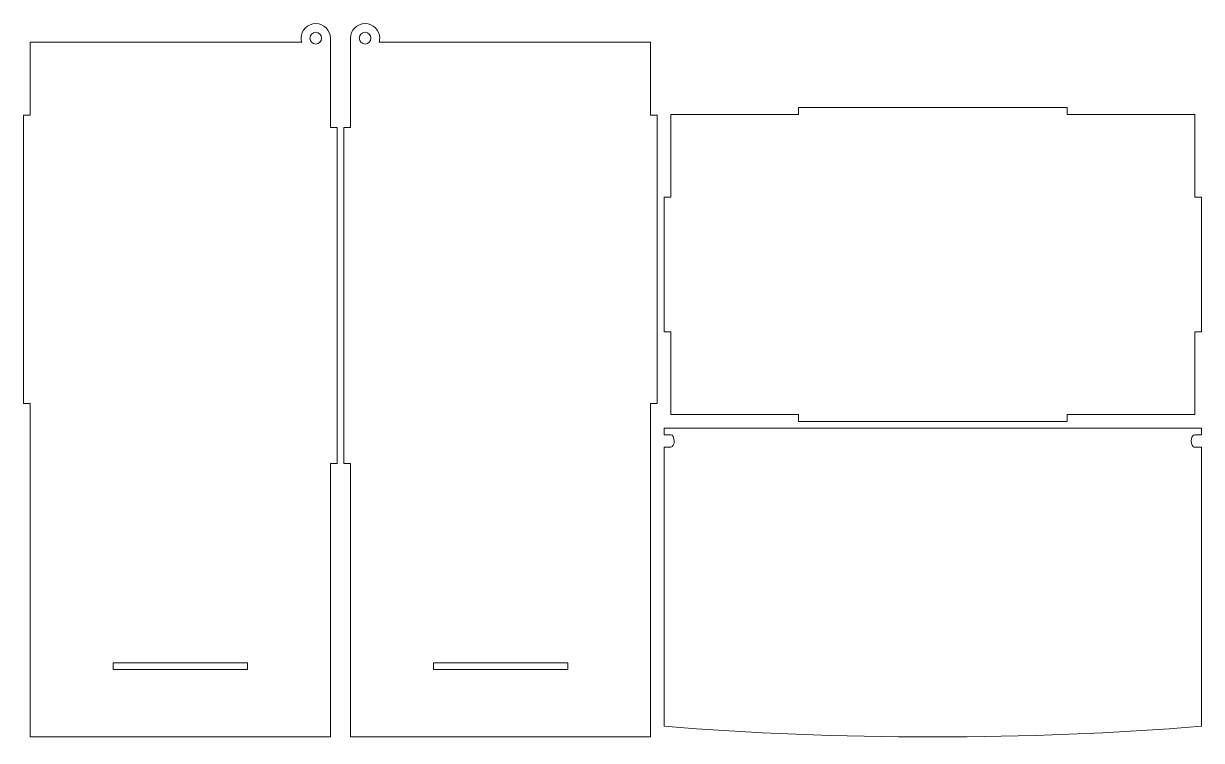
# Model space of a CAD drawing. Header units: millimetres. Extents: x -1461 to 1461, y -777 to 775.
# Drawn here: x 935 to 1461, y -777 to -457 of the extents above; entities that cross this region are included whole.
import ezdxf

# ---------------------------------------------------------------- set-up
doc = ezdxf.new("R2010")
doc.units = ezdxf.units.MM
doc.header["$MEASUREMENT"] = 0
doc.layers.add('Camada 1', color=7, linetype='Continuous')

msp = doc.modelspace()

# ---------------------------------------------------------------- linework, layer by layer
at = {"layer": 'Camada 1', "color": 250, "lineweight": 20}
for points, knots in [([(1071.8605, -775.1065), (1071.8605, -775.1065), (1071.8605, -653.1065), (1071.8605, -653.1065), (1071.8605, -653.1065), (1071.8605, -653.1065), (1074.8605, -653.1065), (1074.8605, -653.1065), (1074.8605, -653.1065), (1074.8605, -653.1065), (1074.8605, -503.1065), (1074.8605, -503.1065), (1074.8605, -503.1065), (1074.8605, -503.1065), (1071.8605, -503.1065), (1071.8605, -503.1065), (1071.8605, -503.1065), (1071.8605, -503.1065), (1071.8605, -463.2756), (1071.8605, -463.2756), (1071.8605, -463.2756), (1071.8605, -459.6783), (1068.9443, -456.7621), (1065.347, -456.7621), (1065.347, -456.7621), (1061.7497, -456.7621), (1058.8335, -459.6783), (1058.8335, -463.2756), (1058.8335, -463.2756), (1058.8335, -463.9113), (1058.9247, -464.5257), (1059.0944, -465.1065), (1059.0944, -465.1065), (1059.0944, -465.1065), (937.8605, -465.1065), (937.8605, -465.1065), (937.8605, -465.1065), (937.8605, -465.1065), (937.8605, -497.6779), (937.8605, -497.6779), (937.8605, -497.6779), (937.8605, -497.6779), (934.8605, -497.6779), (934.8605, -497.6779), (934.8605, -497.6779), (934.8605, -497.6779), (934.8605, -626.2493), (934.8605, -626.2493), (934.8605, -626.2493), (934.8605, -626.2493), (937.8605, -626.2493), (937.8605, -626.2493), (937.8605, -626.2493), (937.8605, -626.2493), (937.8605, -745.1065), (937.8605, -745.1065), (937.8605, -745.1065), (937.8605, -745.1065), (937.8605, -775.1065), (937.8605, -775.1065), (937.8605, -775.1065), (937.8605, -775.1065), (1071.8605, -775.1065), (1071.8605, -775.1065)], [0, 0, 0, 0, 0.05882353, 0.05882353, 0.05882353, 0.05882353, 0.11764706, 0.11764706, 0.11764706, 0.11764706, 0.17647059, 0.17647059, 0.17647059, 0.17647059, 0.23529412, 0.23529412, 0.23529412, 0.23529412, 0.29411765, 0.29411765, 0.29411765, 0.29411765, 0.35294118, 0.35294118, 0.35294118, 0.35294118, 0.41176471, 0.41176471, 0.41176471, 0.41176471, 0.47058824, 0.47058824, 0.47058824, 0.47058824, 0.52941176, 0.52941176, 0.52941176, 0.52941176, 0.58823529, 0.58823529, 0.58823529, 0.58823529, 0.64705882, 0.64705882, 0.64705882, 0.64705882, 0.70588235, 0.70588235, 0.70588235, 0.70588235, 0.76470588, 0.76470588, 0.76470588, 0.76470588, 0.82352941, 0.82352941, 0.82352941, 0.82352941, 0.88235294, 0.88235294, 0.88235294, 0.88235294, 1, 1, 1, 1]), ([(1080.8605, -775.1065), (1080.8605, -775.1065), (1080.8605, -653.1065), (1080.8605, -653.1065), (1080.8605, -653.1065), (1080.8605, -653.1065), (1077.8605, -653.1065), (1077.8605, -653.1065), (1077.8605, -653.1065), (1077.8605, -653.1065), (1077.8605, -503.1065), (1077.8605, -503.1065), (1077.8605, -503.1065), (1077.8605, -503.1065), (1080.8605, -503.1065), (1080.8605, -503.1065), (1080.8605, -503.1065), (1080.8605, -503.1065), (1080.8605, -463.2756), (1080.8605, -463.2756), (1080.8605, -463.2756), (1080.8605, -459.6783), (1083.7767, -456.7621), (1087.374, -456.7621), (1087.374, -456.7621), (1090.9713, -456.7621), (1093.8875, -459.6783), (1093.8875, -463.2756), (1093.8875, -463.2756), (1093.8875, -463.9113), (1093.7963, -464.5257), (1093.6266, -465.1065), (1093.6266, -465.1065), (1093.6266, -465.1065), (1214.8605, -465.1065), (1214.8605, -465.1065), (1214.8605, -465.1065), (1214.8605, -465.1065), (1214.8605, -497.6779), (1214.8605, -497.6779), (1214.8605, -497.6779), (1214.8605, -497.6779), (1217.8605, -497.6779), (1217.8605, -497.6779), (1217.8605, -497.6779), (1217.8605, -497.6779), (1217.8605, -626.2493), (1217.8605, -626.2493), (1217.8605, -626.2493), (1217.8605, -626.2493), (1214.8605, -626.2493), (1214.8605, -626.2493), (1214.8605, -626.2493), (1214.8605, -626.2493), (1214.8605, -745.1065), (1214.8605, -745.1065), (1214.8605, -745.1065), (1214.8605, -745.1065), (1214.8605, -775.1065), (1214.8605, -775.1065), (1214.8605, -775.1065), (1214.8605, -775.1065), (1080.8605, -775.1065), (1080.8605, -775.1065)], [0, 0, 0, 0, 0.05882353, 0.05882353, 0.05882353, 0.05882353, 0.11764706, 0.11764706, 0.11764706, 0.11764706, 0.17647059, 0.17647059, 0.17647059, 0.17647059, 0.23529412, 0.23529412, 0.23529412, 0.23529412, 0.29411765, 0.29411765, 0.29411765, 0.29411765, 0.35294118, 0.35294118, 0.35294118, 0.35294118, 0.41176471, 0.41176471, 0.41176471, 0.41176471, 0.47058824, 0.47058824, 0.47058824, 0.47058824, 0.52941176, 0.52941176, 0.52941176, 0.52941176, 0.58823529, 0.58823529, 0.58823529, 0.58823529, 0.64705882, 0.64705882, 0.64705882, 0.64705882, 0.70588235, 0.70588235, 0.70588235, 0.70588235, 0.76470588, 0.76470588, 0.76470588, 0.76470588, 0.82352941, 0.82352941, 0.82352941, 0.82352941, 0.88235294, 0.88235294, 0.88235294, 0.88235294, 1, 1, 1, 1]), ([(1067.9605, -463.2756), (1067.9605, -464.719), (1066.7904, -465.8891), (1065.347, -465.8891), (1065.347, -465.8891), (1063.9036, -465.8891), (1062.7335, -464.719), (1062.7335, -463.2756), (1062.7335, -463.2756), (1062.7335, -461.8322), (1063.9036, -460.6621), (1065.347, -460.6621), (1065.347, -460.6621), (1066.7904, -460.6621), (1067.9605, -461.8322), (1067.9605, -463.2756)], [0, 0, 0, 0, 0.2, 0.2, 0.2, 0.2, 0.4, 0.4, 0.4, 0.4, 0.6, 0.6, 0.6, 0.6, 1, 1, 1, 1]), ([(1084.7605, -463.2756), (1084.7605, -464.719), (1085.9306, -465.8891), (1087.374, -465.8891), (1087.374, -465.8891), (1088.8174, -465.8891), (1089.9875, -464.719), (1089.9875, -463.2756), (1089.9875, -463.2756), (1089.9875, -461.8322), (1088.8174, -460.6621), (1087.374, -460.6621), (1087.374, -460.6621), (1085.9306, -460.6621), (1084.7605, -461.8322), (1084.7605, -463.2756)], [0, 0, 0, 0, 0.2, 0.2, 0.2, 0.2, 0.4, 0.4, 0.4, 0.4, 0.6, 0.6, 0.6, 0.6, 1, 1, 1, 1]), ([(1223.8605, -631.2857), (1223.8605, -631.2857), (1280.8605, -631.2857), (1280.8605, -631.2857), (1280.8605, -631.2857), (1280.8605, -631.2857), (1280.8605, -634.2857), (1280.8605, -634.2857), (1280.8605, -634.2857), (1280.8605, -634.2857), (1400.8605, -634.2857), (1400.8605, -634.2857), (1400.8605, -634.2857), (1400.8605, -634.2857), (1400.8605, -631.2857), (1400.8605, -631.2857), (1400.8605, -631.2857), (1400.8605, -631.2857), (1457.8605, -631.2857), (1457.8605, -631.2857), (1457.8605, -631.2857), (1457.8605, -631.2857), (1457.8605, -594.2857), (1457.8605, -594.2857), (1457.8605, -594.2857), (1457.8605, -594.2857), (1460.8605, -594.2857), (1460.8605, -594.2857), (1460.8605, -594.2857), (1460.8605, -594.2857), (1460.8605, -534.2857), (1460.8605, -534.2857), (1460.8605, -534.2857), (1460.8605, -534.2857), (1457.8605, -534.2857), (1457.8605, -534.2857), (1457.8605, -534.2857), (1457.8605, -534.2857), (1457.8605, -497.2857), (1457.8605, -497.2857), (1457.8605, -497.2857), (1457.8605, -497.2857), (1400.8605, -497.2857), (1400.8605, -497.2857), (1400.8605, -497.2857), (1400.8605, -497.2857), (1400.8605, -494.2857), (1400.8605, -494.2857), (1400.8605, -494.2857), (1400.8605, -494.2857), (1280.8605, -494.2857), (1280.8605, -494.2857), (1280.8605, -494.2857), (1280.8605, -494.2857), (1280.8605, -497.2857), (1280.8605, -497.2857), (1280.8605, -497.2857), (1280.8605, -497.2857), (1223.8605, -497.2857), (1223.8605, -497.2857), (1223.8605, -497.2857), (1223.8605, -497.2857), (1223.8605, -534.2857), (1223.8605, -534.2857), (1223.8605, -534.2857), (1223.8605, -534.2857), (1220.8605, -534.2857), (1220.8605, -534.2857), (1220.8605, -534.2857), (1220.8605, -534.2857), (1220.8605, -594.2857), (1220.8605, -594.2857), (1220.8605, -594.2857), (1220.8605, -594.2857), (1223.8605, -594.2857), (1223.8605, -594.2857), (1223.8605, -594.2857), (1223.8605, -594.2857), (1223.8605, -631.2857), (1223.8605, -631.2857)], [0, 0, 0, 0, 0.04761905, 0.04761905, 0.04761905, 0.04761905, 0.0952381, 0.0952381, 0.0952381, 0.0952381, 0.14285714, 0.14285714, 0.14285714, 0.14285714, 0.19047619, 0.19047619, 0.19047619, 0.19047619, 0.23809524, 0.23809524, 0.23809524, 0.23809524, 0.28571429, 0.28571429, 0.28571429, 0.28571429, 0.33333333, 0.33333333, 0.33333333, 0.33333333, 0.38095238, 0.38095238, 0.38095238, 0.38095238, 0.42857143, 0.42857143, 0.42857143, 0.42857143, 0.47619048, 0.47619048, 0.47619048, 0.47619048, 0.52380952, 0.52380952, 0.52380952, 0.52380952, 0.57142857, 0.57142857, 0.57142857, 0.57142857, 0.61904762, 0.61904762, 0.61904762, 0.61904762, 0.66666667, 0.66666667, 0.66666667, 0.66666667, 0.71428571, 0.71428571, 0.71428571, 0.71428571, 0.76190476, 0.76190476, 0.76190476, 0.76190476, 0.80952381, 0.80952381, 0.80952381, 0.80952381, 0.85714286, 0.85714286, 0.85714286, 0.85714286, 0.9047619, 0.9047619, 0.9047619, 0.9047619, 1, 1, 1, 1]), ([(1460.8607, -637.2857), (1460.8607, -637.2857), (1220.8603, -637.2857), (1220.8603, -637.2857), (1220.8603, -637.2857), (1220.8603, -637.2857), (1220.8603, -640.3084), (1220.8603, -640.3084), (1220.8603, -640.3084), (1220.8603, -640.3084), (1223.8603, -640.3084), (1223.8603, -640.3084), (1223.8603, -640.3084), (1224.7372, -640.3084), (1225.4481, -641.5378), (1225.4481, -643.0543), (1225.4481, -643.0543), (1225.4481, -644.5193), (1224.7847, -645.7164), (1223.9492, -645.7961), (1223.9492, -645.7961), (1223.9199, -645.7988), (1220.8901, -645.8003), (1220.8603, -645.8003), (1220.8603, -645.8003), (1220.8603, -645.8003), (1220.8603, -770.3603), (1220.8603, -770.3603), (1220.8603, -770.3603), (1297.4741, -776.6886), (1384.2469, -776.6886), (1460.8607, -770.3603), (1460.8607, -770.3603), (1460.8607, -770.3603), (1460.8607, -645.8003), (1460.8607, -645.8003), (1460.8607, -645.8003), (1460.7828, -645.8003), (1457.706, -645.7906), (1457.6313, -645.7719), (1457.6313, -645.7719), (1456.8631, -645.5798), (1456.2729, -644.4362), (1456.2729, -643.0543), (1456.2729, -643.0543), (1456.2729, -641.5378), (1456.9838, -640.3084), (1457.8607, -640.3084), (1457.8607, -640.3084), (1457.8607, -640.3084), (1460.8607, -640.3084), (1460.8607, -640.3084), (1460.8607, -640.3084), (1460.8607, -640.3084), (1460.8607, -637.2857), (1460.8607, -637.2857)], [0, 0, 0, 0, 0.06666667, 0.06666667, 0.06666667, 0.06666667, 0.13333333, 0.13333333, 0.13333333, 0.13333333, 0.2, 0.2, 0.2, 0.2, 0.26666667, 0.26666667, 0.26666667, 0.26666667, 0.33333333, 0.33333333, 0.33333333, 0.33333333, 0.4, 0.4, 0.4, 0.4, 0.46666667, 0.46666667, 0.46666667, 0.46666667, 0.53333333, 0.53333333, 0.53333333, 0.53333333, 0.6, 0.6, 0.6, 0.6, 0.66666667, 0.66666667, 0.66666667, 0.66666667, 0.73333333, 0.73333333, 0.73333333, 0.73333333, 0.8, 0.8, 0.8, 0.8, 0.86666667, 0.86666667, 0.86666667, 0.86666667, 1, 1, 1, 1]), ([(1034.8605, -742.1065), (1034.8605, -742.1065), (1034.8605, -745.1065), (1034.8605, -745.1065), (1034.8605, -745.1065), (1034.8605, -745.1065), (974.8605, -745.1065), (974.8605, -745.1065), (974.8605, -745.1065), (974.8605, -745.1065), (974.8605, -742.1065), (974.8605, -742.1065), (974.8605, -742.1065), (974.8605, -742.1065), (1034.8605, -742.1065), (1034.8605, -742.1065)], [0, 0, 0, 0, 0.2, 0.2, 0.2, 0.2, 0.4, 0.4, 0.4, 0.4, 0.6, 0.6, 0.6, 0.6, 1, 1, 1, 1]), ([(1117.8605, -742.1065), (1117.8605, -742.1065), (1117.8605, -745.1065), (1117.8605, -745.1065), (1117.8605, -745.1065), (1117.8605, -745.1065), (1177.8605, -745.1065), (1177.8605, -745.1065), (1177.8605, -745.1065), (1177.8605, -745.1065), (1177.8605, -742.1065), (1177.8605, -742.1065), (1177.8605, -742.1065), (1177.8605, -742.1065), (1117.8605, -742.1065), (1117.8605, -742.1065)], [0, 0, 0, 0, 0.2, 0.2, 0.2, 0.2, 0.4, 0.4, 0.4, 0.4, 0.6, 0.6, 0.6, 0.6, 1, 1, 1, 1])]:
    msp.add_open_spline(points, degree=3, knots=knots, dxfattribs=at)

doc.saveas('drawing.dxf')
